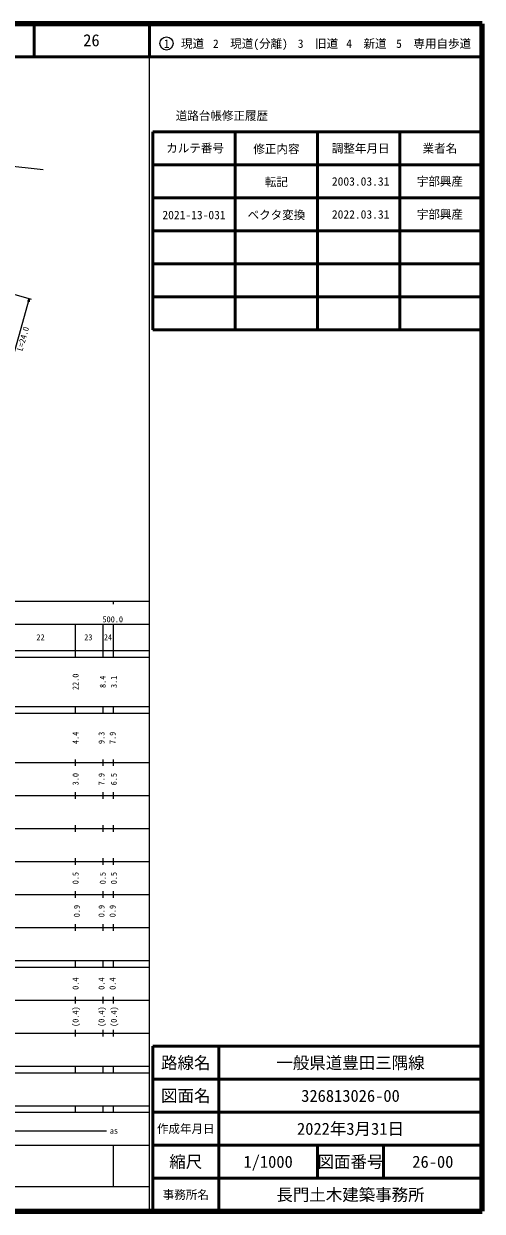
# Model space of a CAD drawing. Units: millimetres on the paper, enlarged 1000 times. Extents: x 40000 to 680000, y 20000 to 380000.
# Drawn here: x 540820 to 680000, y 20000 to 380000 of the extents above; entities that cross this region are included whole.
import ezdxf
from ezdxf.enums import TextEntityAlignment as Align

# ---------------------------------------------------------------- set-up
doc = ezdxf.new("R2010")
doc.units = ezdxf.units.MM
doc.header["$LTSCALE"] = 1000
doc.linetypes.add('CHAIN', pattern=[18.5, 12, -1.5, 3.5, -1.5])
for name, color, linetype, lineweight in [('M-BMK', 2, 'CHAIN', 13), ('M-STR-HTXT', 7, 'Continuous', 13), ('M-TTL', 2, 'Continuous', 140), ('M-TTL-BAND', 7, 'Continuous', 25), ('M-TTL-FRAM', 2, 'Continuous', 50), ('M-TTL-LINE', 7, 'Continuous', 50), ('M-TTL-TXT', 7, 'Continuous', 13)]:
    doc.layers.add(name, color=color, linetype=linetype, lineweight=lineweight)
doc.styles.add('ＭＳ ゴシック', font='')
doc.styles.get('ＭＳ ゴシック').set_extended_font_data('MS Gothic')

msp = doc.modelspace()

# ---------------------------------------------------------------- linework, layer by layer
at = {"layer": 'M-BMK'}
msp.add_line((546700, 335732), (474449, 343769), dxfattribs=at)
at = {"layer": 'M-STR-HTXT'}
for p, q in [((510916, 305524), (543127, 296517)), ((542477, 296699), (535976, 273454)), ((542477, 296699), (541966, 295803)), ((542477, 296699), (542448, 295668))]:
    msp.add_line(p, q, dxfattribs=at)
at = {"layer": 'M-TTL'}
for p, q in [((680000, 380000), (40000, 380000)), ((680000, 20000), (680000, 380000)), ((40000, 20000), (680000, 20000))]:
    msp.add_line(p, q, dxfattribs=at)
at = {"layer": 'M-TTL-BAND'}
for p, q in [((579000, 20000), (579000, 370000)), ((40000, 205000), (579000, 205000)), ((568000, 205000), (568000, 204000)), ((68000, 198000), (579000, 198000)), ((556470, 198000), (556470, 188000)), ((564870, 198000), (564870, 188000)), ((568000, 198000), (568000, 188000)), ((40000, 190000), (579000, 190000)), ((40000, 188000), (579000, 188000)), ((40000, 173000), (579000, 173000)), ((556470, 173000), (556470, 171000)), ((564870, 173000), (564870, 171000)), ((568000, 173000), (568000, 171000)), ((40000, 171000), (579000, 171000)), ((40000, 156000), (579000, 156000)), ((556470, 157000), (556470, 155000)), ((564870, 157000), (564870, 155000)), ((568000, 157000), (568000, 155000)), ((46000, 146000), (579000, 146000)), ((556470, 147000), (556470, 145000)), ((564870, 147000), (564870, 145000)), ((568000, 147000), (568000, 145000)), ((556470, 137000), (556470, 135000)), ((564870, 137000), (564870, 135000)), ((568000, 137000), (568000, 135000)), ((52000, 136000), (579000, 136000)), ((46000, 126000), (579000, 126000)), ((556470, 127000), (556470, 125000)), ((564870, 127000), (564870, 125000)), ((568000, 127000), (568000, 125000)), ((52000, 116000), (579000, 116000)), ((556470, 117000), (556470, 115000)), ((564870, 117000), (564870, 115000)), ((568000, 117000), (568000, 115000)), ((46000, 106000), (579000, 106000)), ((556470, 107000), (556470, 105000)), ((564870, 107000), (564870, 105000)), ((568000, 107000), (568000, 105000)), ((40000, 96000), (579000, 96000)), ((40000, 94000), (579000, 94000)), ((556470, 96000), (556470, 94000)), ((564870, 96000), (564870, 94000)), ((568000, 96000), (568000, 94000)), ((49000, 84000), (579000, 84000)), ((556470, 85000), (556470, 83000)), ((564870, 85000), (564870, 83000)), ((568000, 85000), (568000, 83000)), ((40000, 74000), (579000, 74000)), ((556470, 75000), (556470, 73000)), ((564870, 75000), (564870, 73000)), ((568000, 75000), (568000, 73000)), ((40000, 64000), (579000, 64000)), ((40000, 62000), (579000, 62000)), ((556470, 64000), (556470, 62000)), ((564870, 64000), (564870, 62000)), ((568000, 64000), (568000, 62000)), ((40000, 52000), (579000, 52000)), ((556470, 52000), (556470, 50000)), ((564870, 52000), (564870, 50000)), ((568000, 52000), (568000, 50000)), ((40000, 50000), (579000, 50000)), ((70805, 44406), (565903, 44406)), ((40000, 40000), (579000, 40000)), ((568000, 40000), (568000, 27500)), ((68000, 27500), (579000, 27500))]:
    msp.add_line(p, q, dxfattribs=at)
at = {"layer": 'M-TTL-FRAM'}
for p, q in [((580000, 347197), (580000, 287197)), ((580000, 347197), (680000, 347197)), ((580000, 287197), (680000, 287197)), ((680000, 70000), (580000, 70000)), ((580000, 70000), (580000, 20000))]:
    msp.add_line(p, q, dxfattribs=at)
at = {"layer": 'M-TTL-LINE'}
for p, q in [((543997, 380000), (543997, 370000)), ((579000, 380000), (579000, 370000)), ((40000, 370000), (680000, 370000)), ((605000, 347197), (605000, 287197)), ((630000, 347197), (630000, 287197)), ((655000, 347197), (655000, 287197)), ((580000, 337197), (680000, 337197)), ((580000, 327197), (680000, 327197)), ((580000, 317197), (680000, 317197)), ((580000, 307197), (680000, 307197)), ((580000, 297197), (680000, 297197)), ((600000, 70000), (600000, 20000)), ((680000, 60000), (580000, 60000)), ((680000, 50000), (580000, 50000)), ((680000, 40000), (580000, 40000)), ((630000, 40000), (630000, 30000)), ((650000, 40000), (650000, 30000)), ((680000, 30000), (580000, 30000))]:
    msp.add_line(p, q, dxfattribs=at)
at = {"layer": 'M-TTL-TXT'}
msp.add_circle((584147, 374034), 2000, dxfattribs=at)

# ---------------------------------------------------------------- texts
at = {"layer": 'M-STR-HTXT', "style": 'ＭＳ ゴシック'}
msp.add_text('L=24.0', height=1833, rotation=74.377, dxfattribs=at).set_placement((541987, 284084), align=Align.BOTTOM_CENTER)
at = {"layer": 'M-TTL-BAND', "style": 'ＭＳ ゴシック'}
for s, p in [('500.0', (567844, 199445)), ('22', (545923, 194000)), ('23', (560424, 194000)), ('24', (566396, 194000)), ('as', (568201, 44406))]:
    msp.add_text(s, height=1833, dxfattribs=at).set_placement(p, align=Align.MIDDLE_CENTER)
for s, p in [('22.0', (556540, 180500)), ('8.4', (564790, 180500)), ('3.1', (568165, 180500)), ('4.4', (556540, 163500)), ('9.3', (564415, 163500)), ('7.9', (567790, 163500)), ('3.0', (556540, 151000)), ('7.9', (564415, 151000)), ('6.5', (568165, 151000)), ('0.5', (556540, 121000)), ('0.5', (564790, 121000)), ('0.5', (568165, 121000)), ('0.9', (556915, 111000)), ('0.9', (564415, 111000)), ('0.9', (567790, 111000)), ('0.4', (556540, 89000)), ('0.4', (564415, 89000)), ('0.4', (567790, 89000)), ('(0.4)', (556540, 79000)), ('(0.4)', (564415, 79000)), ('(0.4)', (568165, 79000))]:
    msp.add_text(s, height=1833, rotation=90, dxfattribs=at).set_placement(p, align=Align.MIDDLE_CENTER)
at = {"layer": 'M-TTL-TXT', "style": 'ＭＳ ゴシック'}
for s, height, p in [('26', 3666, (561372, 375000)), ('1\u3000現道', 2566, (589448, 373958)), ('2\u3000現道(分離)', 2566, (609619, 373958)), ('3\u3000旧道', 2566, (630121, 373958)), ('4\u3000新道', 2566, (644824, 373958)), ('5\u3000専用自歩道', 2566, (665228, 373958)), ('道路台帳修正履歴', 2566, (600968, 352113)), ('カルテ番号', 2566, (592839, 342277)), ('修正内容', 2566, (617509, 342023)), ('調整年月日', 2566, (643089, 342197)), ('業者名', 2566, (667134, 342197)), ('転記', 2566, (617509, 332023)), ('2003.03.31', 2566, (643089, 332197)), ('宇部興産', 2566, (667134, 332197)), ('2021-13-031', 2566, (592509, 322023)), ('ベクタ変換', 2566, (617509, 322023)), ('2022.03.31', 2566, (643089, 322197)), ('宇部興産', 2566, (667134, 322197)), ('路線名', 3666, (590000, 65000)), ('一般県道豊田三隅線', 3666, (640000, 65000)), ('図面名', 3666, (590000, 55000)), ('326813026-00', 3666, (640000, 55000)), ('2022年3月31日', 3666, (640000, 45000)), ('作成年月日', 2566, (590000, 45000)), ('縮尺', 3666, (590000, 35000)), ('1/1000', 3666, (615000, 35000)), ('図面番号', 3666, (640000, 35000)), ('26-00', 3666, (665000, 35000)), ('事務所名', 2566, (590000, 25000)), ('長門土木建築事務所', 3666, (640000, 25000))]:
    msp.add_text(s, height=height, dxfattribs=at).set_placement(p, align=Align.MIDDLE_CENTER)

doc.saveas('drawing.dxf')
